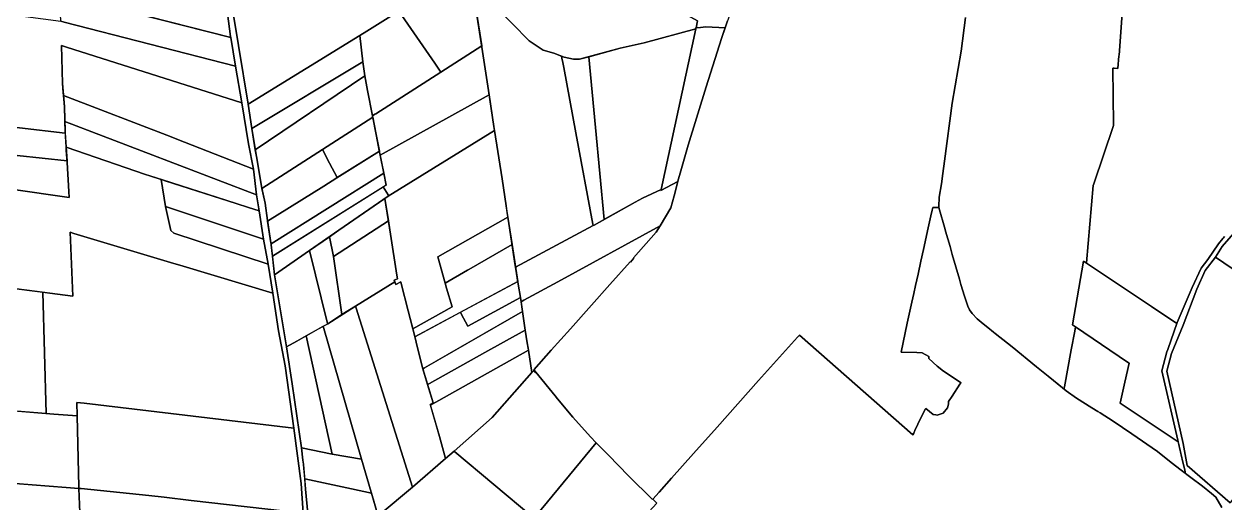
# Model space of a CAD drawing. Header units: metres. Extents: x 3 to 1005126, y 39 to 4383651.
# Drawn here: x 490022 to 491045, y 4368073 to 4368481 of the extents above; entities that cross this region are included whole.
import ezdxf

# ---------------------------------------------------------------- set-up
doc = ezdxf.new("R2010")
doc.units = ezdxf.units.M
doc.header["$MEASUREMENT"] = 0
doc.layers.add('TM_Llucmajor', color=7, linetype='Continuous')

msp = doc.modelspace()

# ---------------------------------------------------------------- linework, layer by layer
at = {"layer": 'TM_Llucmajor', "linetype": 'Continuous', "flags": 128}
for points in [[(490966.8, 4368604.7), (490955.9, 4368454.7), (490955.8, 4368454), (490954.9, 4368443.2), (490951.7, 4368443.5), (490950.7, 4368443.5), (490951.2, 4368395.8), (490951.2, 4368394.8), (490934.4, 4368345.1), (490933.8, 4368343.5), (490928.1, 4368277.6), (490928.1, 4368277.5), (490925.6, 4368279.1), (490916.1, 4368224.8), (490918.8, 4368223), (490918.2, 4368219.5), (490915.1, 4368203.4), (490909.3, 4368172), (490909.3, 4368172), (490909.1, 4368170.7), (490909, 4368169.9), (490895.5, 4368181), (490885.5, 4368189.1), (490864.7, 4368206), (490860.7, 4368209.1), (490850.2, 4368217.4), (490848.8, 4368218.6), (490844, 4368222.5), (490840, 4368225.7), (490834.9, 4368229.9), (490830.6, 4368234.6), (490828.3, 4368237.6), (490826.8, 4368240.8), (490824.1, 4368249.2), (490821, 4368259.2), (490819.7, 4368263.7), (490816.6, 4368274.3), (490813.6, 4368284.7), (490811.7, 4368291.5), (490807.9, 4368304.6), (490807.5, 4368306.1), (490802.1, 4368324.8), (490802.2, 4368327.4), (490802.3, 4368331.9), (490802.5, 4368333.6), (490804.3, 4368345), (490805.6, 4368353.9), (490807, 4368364.3), (490813.6, 4368413.8), (490821.3, 4368458.1), (490825, 4368486.9)], [(491046, 4368300.2), (491044.9, 4368299), (491044.4, 4368298.3), (491040.8, 4368294), (491031.8, 4368280.6), (491025.9, 4368273.1), (491018.4, 4368256.7), (491005.6, 4368226.7), (491005.6, 4368226.7), (491005.3, 4368225.9), (490983.7, 4368240.4), (490966.5, 4368251.8), (490928.1, 4368277.5), (490928.1, 4368277.6), (490933.8, 4368343.5), (490934.4, 4368345.1), (490951.2, 4368394.8), (490951.2, 4368395.8), (490950.7, 4368443.5), (490951.7, 4368443.5), (490954.9, 4368443.2), (490955.8, 4368454), (490955.9, 4368454.7), (490966.8, 4368604.7)], [(490196.4, 4368513.1), (490212.9, 4368412.9), (490216.1, 4368392.1), (490219.9, 4368368.2), (490224.5, 4368341.3), (490227.3, 4368328.6), (490229.3, 4368313.9), (490232.6, 4368292.9), (490235.3, 4368267.4), (490245.5, 4368206), (490250.5, 4368174.6), (490258.4, 4368119.9), (490259.6, 4368109.4), (490260, 4368106.1), (490260, 4368105.9), (490261.8, 4368084.7), (490263.9, 4368064)], [(490259.8, 4368064.3), (490258.2, 4368089.7), (490251.8, 4368136.6), (490244.5, 4368189.8), (490238.7, 4368219.7), (490234, 4368251.7), (490229.8, 4368276.6), (490226, 4368297.9), (490222.2, 4368322), (490219.9, 4368335.7), (490217.5, 4368357.5), (490213.1, 4368379.1), (490207.4, 4368414), (490202.2, 4368445.4), (490198, 4368469.8), (490197.8, 4368470.6), (490193.9, 4368501.1)], [(490825, 4368486.9), (490821.3, 4368458.1), (490813.6, 4368413.8), (490807, 4368364.3), (490805.6, 4368353.9), (490804.3, 4368345), (490802.5, 4368333.6), (490802.3, 4368331.9), (490802.2, 4368327.4), (490802.1, 4368324.8), (490799.9, 4368324.9), (490799.4, 4368324.9), (490797, 4368324.8), (490796.4, 4368322.6), (490795.4, 4368317.8), (490793.1, 4368307.5), (490789, 4368288.9), (490786.8, 4368279), (490784.4, 4368268.1), (490782.3, 4368258.3), (490780.8, 4368251.5), (490779.1, 4368244.1), (490775.2, 4368226.2), (490769.9, 4368201.6), (490783.4, 4368201.2), (490788, 4368200.9), (490793.5, 4368197.7), (490793.7, 4368196.1), (490800.8, 4368189.6), (490806, 4368185.4), (490821.1, 4368175.5), (490820.9, 4368175.3), (490820.2, 4368174.3), (490813.4, 4368164), (490810.5, 4368159.6), (490810.5, 4368157.2), (490809.6, 4368154.1), (490805.8, 4368149.5), (490800.8, 4368147.8), (490799.6, 4368148), (490799.5, 4368148), (490797.2, 4368148.3), (490791, 4368153.5), (490790.8, 4368153.1), (490786.9, 4368145.6), (490781.8, 4368134.8), (490780.7, 4368132.4), (490780.1, 4368131.1), (490683.2, 4368216), (490683.2, 4368216), (490681.7, 4368214.4), (490648.2, 4368177.3), (490612.9, 4368137.7), (490592.7, 4368115), (490574, 4368094), (490563.5, 4368082.3), (490558, 4368076.3), (490557.8, 4368076), (490537.5, 4368096.2), (490520.4, 4368113.6), (490509.8, 4368124.3), (490504.9, 4368129.3), (490489.9, 4368146), (490476.9, 4368161.6), (490474.7, 4368164.3), (490458.2, 4368184.6), (490456.7, 4368186.5), (490471.5, 4368203.1), (490487.9, 4368221.5), (490505.8, 4368241.6), (490521.5, 4368259.3), (490538.8, 4368278.5), (490539.1, 4368278.2), (490542, 4368281.7), (490541.7, 4368282), (490561.1, 4368303.9), (490564.3, 4368309.3), (490573.4, 4368324.5), (490576.2, 4368334.9), (490579.6, 4368347.2), (490582, 4368356.1), (490588.3, 4368377.9), (490603.6, 4368427.8), (490616.8, 4368468.9), (490621.7, 4368483.9)], [(489960.8, 4368347.6), (490060, 4368333.4), (490060, 4368333.4), (490059.8, 4368338.5), (490058.4, 4368363.2), (490057.7, 4368373.6), (490057.5, 4368376.2), (490125.3, 4368352.9), (490128.9, 4368351.9), (490138.7, 4368348.7), (490142.3, 4368325.6), (490142.8, 4368323), (490146.8, 4368305.2), (490149.5, 4368303), (490229.8, 4368276.6), (490234, 4368251.7), (490157.4, 4368274.8), (490146.7, 4368278), (490064.2, 4368302.8), (490061.1, 4368303.8), (490063.2, 4368249.2), (490043.6, 4368251.8), (489995.4, 4368258.2)], [(490561.6, 4368072.7), (490559.7, 4368074.5), (490558, 4368076.3), (490563.5, 4368082.3), (490574, 4368094), (490592.7, 4368115), (490612.9, 4368137.7), (490648.2, 4368177.3), (490681.7, 4368214.4), (490683.2, 4368216), (490780.1, 4368131.1), (490780.7, 4368132.4), (490781.8, 4368134.8), (490786.9, 4368145.6), (490790.8, 4368153.1), (490791, 4368153.5), (490797.2, 4368148.3), (490799.5, 4368148), (490799.6, 4368148), (490800.8, 4368147.8), (490805.8, 4368149.5), (490809.6, 4368154.1), (490810.5, 4368157.2), (490810.5, 4368159.6), (490813.4, 4368164), (490820.2, 4368174.3), (490820.9, 4368175.3), (490821.1, 4368175.5), (490806, 4368185.4), (490800.8, 4368189.6), (490793.7, 4368196.1), (490793.5, 4368197.7), (490788, 4368200.9), (490783.4, 4368201.2), (490769.9, 4368201.6), (490775.2, 4368226.2), (490779.1, 4368244.1), (490780.8, 4368251.5), (490782.3, 4368258.3), (490784.4, 4368268.1), (490786.8, 4368279), (490789, 4368288.9), (490793.1, 4368307.5), (490795.4, 4368317.8), (490796.4, 4368322.6), (490797, 4368324.8), (490799.4, 4368324.9), (490799.9, 4368324.9), (490802.1, 4368324.8), (490807.5, 4368306.1), (490807.9, 4368304.6), (490811.7, 4368291.5), (490813.6, 4368284.7), (490816.6, 4368274.3), (490819.7, 4368263.7), (490821, 4368259.2), (490824.1, 4368249.2), (490826.8, 4368240.8), (490828.3, 4368237.6), (490830.6, 4368234.6), (490834.9, 4368229.9), (490840, 4368225.7), (490844, 4368222.5), (490848.8, 4368218.6), (490850.2, 4368217.4), (490860.7, 4368209.1), (490864.7, 4368206), (490885.5, 4368189.1), (490895.5, 4368181), (490910.7, 4368168.6), (490919.7, 4368162.2), (490932.6, 4368154.1), (490937.9, 4368150.8), (490939.7, 4368149.7), (490951, 4368142.7), (490966.7, 4368132), (490988.6, 4368116.7), (491000.4, 4368107.5), (491008.9, 4368100.9), (491017.2, 4368094.6), (491027.2, 4368087.2), (491034.8, 4368081), (491038.4, 4368078), (491043.6, 4368069)], [(491073, 4368324.7), (491044, 4368291.6), (491038.3, 4368282.4), (491029.4, 4368271), (491022.2, 4368255.2), (491010.6, 4368224.6), (491006.6, 4368214.8), (491000.7, 4368200.3), (490996.6, 4368185.4), (491010.6, 4368123.7), (491014, 4368104.8), (491050.8, 4368073.2)], [(491043.6, 4368069), (491038.4, 4368078), (491034.8, 4368081), (491027.2, 4368087.2), (491017.2, 4368094.6), (491012.5, 4368098.2), (491012.3, 4368099.2), (491011.9, 4368101.1), (491010.4, 4368107.7), (491006, 4368126.5), (490992.5, 4368185.5), (490996.8, 4368201.8), (490997.6, 4368203.9), (491005.6, 4368226.7), (491018.4, 4368256.7), (491025.9, 4368273.1), (491031.8, 4368280.6), (491040.8, 4368294), (491044.4, 4368298.3), (491044.9, 4368299), (491046, 4368300.2)], [(489884.2, 4368069.5), (489884.7, 4368074.9), (489885.1, 4368078.6), (489885.2, 4368080.2), (489885.4, 4368081.7), (489885.7, 4368083.6), (489886.2, 4368087.6), (489886.6, 4368091), (489887.2, 4368095.2), (489887.6, 4368099.5), (489887.6, 4368099.5), (490068.4, 4368085.4), (490071.8, 4368003.6)]]:
    msp.add_lwpolyline(points, dxfattribs=at)
for points in [[(490341.3, 4368492.1), (490311.7, 4368473.7), (490212.9, 4368412.9), (490196.4, 4368513.1), (490194.5, 4368524.5), (490196.4, 4368525.8), (490197.8, 4368526.7), (490200, 4368528.3), (490276.2, 4368581.5), (490279.5, 4368576.9), (490341.3, 4368492.1)], [(490404.1, 4368514.9), (490412.1, 4368462.7), (490377.3, 4368440.1), (490372.2, 4368447.9), (490341.3, 4368492.1), (490303.1, 4368544.6), (490303.7, 4368545), (490307, 4368547.5), (490341.6, 4368572.7), (490356.9, 4368557.9), (490403.5, 4368515.3), (490404.1, 4368514.9)], [(490595, 4368477.9), (490595, 4368478.1), (490596.3, 4368484), (490514.6, 4368529.1), (490517.4, 4368531.4), (490555.2, 4368564.1), (490634.8, 4368525.3), (490635.3, 4368525.1), (490622, 4368484.6), (490621.7, 4368483.9), (490619.8, 4368478.1), (490603.3, 4368478.9), (490598.7, 4368478.3), (490595, 4368477.9)], [(490594.7, 4368477.2), (490550.7, 4368465.3), (490530.4, 4368460.6), (490495.7, 4368451.3), (490490.4, 4368451.2), (490482.6, 4368453.1), (490473.7, 4368456.3), (490464.7, 4368459.1), (490452.7, 4368466.9), (490452, 4368467.4), (490412, 4368508.7), (490412, 4368513), (490455.8, 4368547.2), (490456.2, 4368547.6), (490461.9, 4368553.1), (490463.9, 4368555.1), (490465.2, 4368556.3), (490466.6, 4368555.6), (490596.3, 4368484), (490595, 4368478.1), (490595, 4368477.9), (490594.8, 4368477.9), (490594.7, 4368477.2)], [(490128.7, 4368489.3), (490130, 4368503.8), (490130.2, 4368509.4), (490130.5, 4368516.1), (490193.8, 4368501.8), (490193.9, 4368501.1), (490197.8, 4368470.6), (490198, 4368469.8), (490128.6, 4368487.5), (490128.7, 4368489.3)], [(490481.1, 4368449.9), (490482.1, 4368444.1), (490492.5, 4368388.5), (490507, 4368310.6), (490507.2, 4368309.5), (490441, 4368274.1), (490440.8, 4368275.5), (490433, 4368326.2), (490429.5, 4368349.3), (490423.1, 4368390.4), (490422.6, 4368393.9), (490417.9, 4368424.6), (490412.2, 4368461.4), (490404.4, 4368512.9), (490404.1, 4368514.9), (490412, 4368508.7), (490452, 4368467.4), (490452.7, 4368466.9), (490464.7, 4368459.1), (490473.7, 4368456.3), (490480.3, 4368453.9), (490480.9, 4368450.6), (490481.1, 4368449.9)], [(490053, 4368483.6), (490055.8, 4368482.9), (490202.2, 4368445.4), (490207.4, 4368414), (490058, 4368461.4), (490053.6, 4368462.9), (490054.4, 4368430.5), (490056.1, 4368410.8), (490056.1, 4368410.6), (490056.6, 4368389.8), (490056.7, 4368388.3), (489978.6, 4368397.3), (489887.6, 4368409.3), (489887.4, 4368427), (489887.4, 4368427.2), (489887.4, 4368432.6), (489887.6, 4368447), (489887, 4368502.1), (489887, 4368505.8), (490053, 4368483.6)], [(490202.2, 4368445.4), (490055.8, 4368482.9), (490053, 4368483.6), (490051.8, 4368507), (490054.5, 4368506.3), (490198, 4368469.8), (490202.2, 4368445.4)], [(490321.9, 4368404.8), (490321, 4368404.3), (490319, 4368403), (490314.8, 4368424.6), (490312.4, 4368437), (490310.7, 4368448.9), (490308.1, 4368471.5), (490311.7, 4368473.7), (490341.3, 4368492.1), (490372.2, 4368447.9), (490377.3, 4368440.1), (490321.9, 4368404.8)], [(490565.2, 4368340.3), (490549.2, 4368332.7), (490543.1, 4368329.3), (490517.6, 4368315.2), (490516.7, 4368314.7), (490509.3, 4368392.9), (490503.6, 4368453.4), (490504.7, 4368453.7), (490530.4, 4368460.6), (490550.7, 4368465.3), (490594.7, 4368477.2), (490565.2, 4368340.3)], [(490565.2, 4368340.3), (490594.7, 4368477.2), (490594.8, 4368477.9), (490595, 4368477.9), (490598.7, 4368478.3), (490603.3, 4368478.9), (490619.8, 4368478.1), (490616.8, 4368468.9), (490603.6, 4368427.8), (490588.3, 4368377.9), (490582, 4368356.1), (490579.6, 4368347.2), (490579.5, 4368346.9), (490565, 4368339.4), (490565.2, 4368340.3)], [(490310.7, 4368448.9), (490216.1, 4368392.1), (490212.9, 4368412.9), (490308.1, 4368471.5), (490310.7, 4368448.9)], [(490217.5, 4368357.5), (490152, 4368383.1), (490147.2, 4368385), (490055.3, 4368420.3), (490055.1, 4368422.7), (490054.4, 4368430.5), (490053.6, 4368462.9), (490058, 4368461.4), (490207.4, 4368414), (490213.1, 4368379.1), (490217.5, 4368357.5)], [(490417.9, 4368424.6), (490418.5, 4368420.9), (490325.5, 4368369.4), (490324.9, 4368372.1), (490322, 4368387.2), (490319, 4368403), (490321, 4368404.3), (490321.9, 4368404.8), (490377.3, 4368440.1), (490412.1, 4368462.7), (490412.2, 4368461.4), (490417.9, 4368424.6)], [(490312.4, 4368437), (490218.9, 4368374), (490216.1, 4368392.1), (490310.7, 4368448.9), (490312.4, 4368437)], [(490516.7, 4368314.7), (490508, 4368309.9), (490507.2, 4368309.5), (490507, 4368310.6), (490492.5, 4368388.5), (490482.1, 4368444.1), (490481.1, 4368449.9), (490480.9, 4368450.6), (490480.3, 4368453.9), (490482.6, 4368453.1), (490490.4, 4368451.2), (490495.7, 4368451.3), (490503.6, 4368453.4), (490509.3, 4368392.9), (490516.7, 4368314.7)], [(490319, 4368403), (490319.2, 4368401.9), (490276.4, 4368374.4), (490224.5, 4368341.1), (490224.5, 4368341.3), (490219.9, 4368368.2), (490218.9, 4368374), (490312.4, 4368437), (490314.8, 4368424.6), (490319, 4368403)], [(490219.9, 4368335.7), (490056.4, 4368398.2), (490056.4, 4368399.6), (490056.1, 4368410.6), (490055.3, 4368420.3), (490147.2, 4368385), (490152, 4368383.1), (490217.5, 4368357.5), (490219.9, 4368335.7)], [(490418.5, 4368420.9), (490422.6, 4368393.9), (490423.1, 4368390.4), (490332.4, 4368334.5), (490332.3, 4368335.5), (490328.1, 4368342.4), (490330.5, 4368343.9), (490328.6, 4368354.1), (490325.5, 4368369.4), (490418.5, 4368420.9)], [(490056.7, 4368388.3), (490058.3, 4368364.7), (489887.4, 4368382.9), (489887.6, 4368406), (489887.6, 4368406.1), (489887.6, 4368409.3), (489978.6, 4368397.3), (490056.7, 4368388.3)], [(490222.2, 4368322), (490213.2, 4368324.9), (490202.7, 4368328.2), (490139.8, 4368348.3), (490128.9, 4368351.9), (490125.3, 4368352.9), (490057.5, 4368376.2), (490056.6, 4368389.8), (490056.4, 4368398.2), (490219.9, 4368335.7), (490222.2, 4368322)], [(490322, 4368387.2), (490324.8, 4368372.9), (490288.7, 4368350.3), (490282.4, 4368362.7), (490276.4, 4368374.4), (490319.2, 4368401.9), (490322, 4368387.2)], [(490433.7, 4368321.3), (490434.5, 4368316.5), (490374.6, 4368282.7), (490380.9, 4368260.3), (490382.1, 4368256.2), (490386.8, 4368240.1), (490353.3, 4368221.4), (490349.4, 4368236.8), (490343.4, 4368260.1), (490343, 4368261.6), (490338.9, 4368259.1), (490337.4, 4368262.9), (490340.2, 4368264), (490339.7, 4368267.1), (490334.3, 4368302.2), (490329.6, 4368332.6), (490332.4, 4368334.5), (490423.1, 4368390.4), (490429.5, 4368349.3), (490433, 4368326.2), (490433.7, 4368321.3)], [(491170.9, 4368367.8), (491136, 4368333.2), (491065.8, 4368263.7), (491038.3, 4368282.4), (491044, 4368291.6), (491073, 4368324.7), (491110.2, 4368364.2), (491132.5, 4368389.2), (491170.9, 4368367.8)], [(489887.4, 4368379.1), (489887.4, 4368382.9), (490058.3, 4368364.7), (490058.4, 4368363.2), (490059.8, 4368338.5), (490060, 4368333.4), (489960.8, 4368347.6), (489956.8, 4368348), (489953.1, 4368348.3), (489949.2, 4368348.7), (489944.5, 4368349.2), (489887.5, 4368355.3), (489887, 4368355.4), (489887.4, 4368378.9), (489887.4, 4368379.1)], [(490282.4, 4368362.7), (490288.7, 4368350.3), (490288.6, 4368350.2), (490277.3, 4368343.1), (490229.4, 4368313.1), (490229.3, 4368313.9), (490227.3, 4368328.6), (490224.5, 4368341.1), (490276.4, 4368374.4), (490282.4, 4368362.7)], [(490277.3, 4368343.1), (490288.6, 4368350.2), (490324.8, 4368372.9), (490324.9, 4368372.1), (490328.6, 4368354.1), (490232.4, 4368293.9), (490232.3, 4368294.6), (490229.4, 4368313.1), (490277.3, 4368343.1)], [(490330.5, 4368343.9), (490233.6, 4368283.3), (490232.6, 4368292.9), (490232.4, 4368293.9), (490328.6, 4368354.1), (490330.5, 4368343.9)], [(490226, 4368297.9), (490142.3, 4368325.6), (490138.7, 4368348.7), (490139.8, 4368348.3), (490142.1, 4368347.6), (490202.7, 4368328.2), (490213.2, 4368324.9), (490222.2, 4368322), (490226, 4368297.9)], [(490579.5, 4368346.9), (490576.2, 4368334.9), (490573.4, 4368324.5), (490564.3, 4368309.3), (490477.1, 4368261.5), (490448.2, 4368245.8), (490445.7, 4368244.4), (490445.1, 4368248.1), (490443.2, 4368259.5), (490441, 4368274.1), (490507.2, 4368309.5), (490508, 4368309.9), (490543.1, 4368329.3), (490549.2, 4368332.7), (490565.2, 4368340.3), (490565, 4368339.4), (490579.5, 4368346.9)], [(490332.4, 4368334.5), (490290.2, 4368305.4), (490265.3, 4368288.2), (490235.3, 4368267.4), (490233.6, 4368283.3), (490328.1, 4368342.4), (490332.3, 4368335.5), (490332.4, 4368334.5)], [(490229.8, 4368276.6), (490149.5, 4368303), (490146.8, 4368305.2), (490142.3, 4368325.6), (490226, 4368297.9), (490229.8, 4368276.6)], [(490285.6, 4368283.1), (490282.3, 4368299.9), (490290.2, 4368305.4), (490329.6, 4368332.6), (490332.5, 4368313.5), (490285.6, 4368283.1)], [(490334.3, 4368302.2), (490339.7, 4368267.1), (490340.2, 4368264), (490337.4, 4368262.9), (490337.9, 4368261.6), (490304.5, 4368240.7), (490292.9, 4368233.5), (490285.6, 4368283.1), (490332.5, 4368313.5), (490334.3, 4368302.2)], [(490434.5, 4368316.5), (490438.1, 4368293.2), (490401.2, 4368272.1), (490399.9, 4368271.4), (490380.9, 4368260.3), (490374.6, 4368282.7), (490434.5, 4368316.5)], [(490238.7, 4368219.7), (490244.5, 4368189.8), (490251.8, 4368136.6), (490072.8, 4368158), (490066.8, 4368158.7), (490067, 4368147.2), (490047, 4368148.8), (490040.4, 4368149.3), (490037.7, 4368252.6), (490043.6, 4368251.8), (490063.2, 4368249.2), (490061.1, 4368303.8), (490064.2, 4368302.8), (490146.7, 4368278), (490157.4, 4368274.8), (490234, 4368251.7), (490238.7, 4368219.7)], [(490458.2, 4368184.6), (490457.7, 4368184.1), (490456.4, 4368185.7), (490455, 4368184.1), (490452, 4368203.3), (490451.7, 4368204.8), (490451, 4368209.5), (490449.3, 4368220.2), (490446.8, 4368236.2), (490445.7, 4368244.4), (490448.2, 4368245.8), (490477.1, 4368261.5), (490564.3, 4368309.3), (490561.1, 4368303.9), (490541.7, 4368282), (490542, 4368281.7), (490539.1, 4368278.2), (490538.8, 4368278.5), (490521.5, 4368259.3), (490505.8, 4368241.6), (490487.9, 4368221.5), (490471.5, 4368203.1), (490456.7, 4368186.5), (490458.2, 4368184.6)], [(490292.9, 4368233.5), (490280.7, 4368225.8), (490280.4, 4368227.1), (490265.3, 4368288.2), (490282.3, 4368299.9), (490285.6, 4368283.1), (490292.9, 4368233.5)], [(490382.1, 4368256.2), (490380.9, 4368260.3), (490399.9, 4368271.4), (490401.2, 4368272.1), (490438.1, 4368293.2), (490442.9, 4368261.7), (490355, 4368214.7), (490354.1, 4368218.3), (490353.3, 4368221.4), (490386.8, 4368240.1), (490382.1, 4368256.2)], [(490245.5, 4368206), (490235.3, 4368267.4), (490265.3, 4368288.2), (490280.4, 4368227.1), (490280.7, 4368225.8), (490262.4, 4368215.3), (490254.3, 4368210.9), (490245.5, 4368206)], [(491050.8, 4368073.2), (491014, 4368104.8), (491010.6, 4368123.7), (490996.6, 4368185.4), (491000.7, 4368200.3), (491006.6, 4368214.8), (491010.6, 4368224.6), (491022.2, 4368255.2), (491029.4, 4368271), (491038.3, 4368282.4), (491065.8, 4368263.7), (491081.6, 4368252.7), (491097.8, 4368241.7), (491124.2, 4368224.1), (491149.1, 4368207.5), (491129, 4368187.6), (491103.7, 4368163.3), (491084.3, 4368121.5), (491050.8, 4368073.2)], [(490966.5, 4368251.8), (490983.7, 4368240.4), (491005.3, 4368225.9), (490997.6, 4368203.9), (490996.8, 4368201.8), (490992.5, 4368185.5), (491006, 4368126.5), (491006.3, 4368125.2), (490956.9, 4368158.1), (490960.9, 4368175.9), (490964.5, 4368192.1), (490963.2, 4368193), (490918.8, 4368223), (490916.1, 4368224.8), (490925.6, 4368279.1), (490928.1, 4368277.5), (490966.5, 4368251.8)], [(490338.9, 4368259.1), (490343, 4368261.6), (490343.4, 4368260.1), (490349.4, 4368236.8), (490354.1, 4368218.3), (490355, 4368214.7), (490355.5, 4368212.7), (490356.8, 4368207.5), (490361.9, 4368187.3), (490370.7, 4368158.2), (490369.8, 4368157.7), (490368.2, 4368156.8), (490376, 4368129.6), (490381.3, 4368111), (490353.1, 4368086.5), (490304.9, 4368239), (490304.5, 4368240.7), (490337.9, 4368261.6), (490338.9, 4368259.1)], [(490443.2, 4368259.5), (490445.1, 4368248.1), (490400.3, 4368223.6), (490394.6, 4368234.2), (490394, 4368235.6), (490442.9, 4368261.7), (490443.2, 4368259.5)], [(490008.5, 4368256.5), (490037.7, 4368252.6), (490040.4, 4368149.3), (490012, 4368151.6), (490008.5, 4368256.5)], [(490394.6, 4368234.2), (490400.3, 4368223.6), (490445.1, 4368248.1), (490446.8, 4368236.2), (490361.9, 4368187.3), (490356.8, 4368207.5), (490355.5, 4368212.7), (490355, 4368214.7), (490394, 4368235.6), (490394.6, 4368234.2)], [(490280.7, 4368225.8), (490304.5, 4368240.7), (490304.9, 4368239), (490353.1, 4368086.5), (490325.6, 4368063.3), (490323.9, 4368061.8), (490317.8, 4368082.2), (490309.7, 4368110.2), (490276.8, 4368223.6), (490280.7, 4368225.8)], [(490363.3, 4368188.2), (490446.8, 4368236.2), (490449.3, 4368220.2), (490414.9, 4368201.1), (490367.6, 4368174.7), (490366, 4368173.9), (490361.9, 4368187.3), (490363.3, 4368188.2)], [(490309.7, 4368110.2), (490284.4, 4368114.7), (490262.4, 4368215.3), (490276.8, 4368223.6), (490309.7, 4368110.2)], [(491012.3, 4368099.2), (491012.5, 4368098.2), (491008.9, 4368100.9), (491000.4, 4368107.5), (490988.6, 4368116.7), (490966.7, 4368132), (490951, 4368142.7), (490939.7, 4368149.7), (490937.9, 4368150.8), (490932.6, 4368154.1), (490919.7, 4368162.2), (490910.7, 4368168.6), (490909, 4368169.9), (490909.1, 4368170.7), (490909.3, 4368172), (490915.1, 4368203.4), (490918.2, 4368219.5), (490918.8, 4368223), (490963.2, 4368193), (490964.5, 4368192.1), (490960.9, 4368175.9), (490956.9, 4368158.1), (491006.3, 4368125.2), (491010.4, 4368107.7), (491011.9, 4368101.1), (491012.3, 4368099.2)], [(490258.4, 4368119.9), (490250.5, 4368174.6), (490245.5, 4368206), (490254.3, 4368210.9), (490262.4, 4368215.3), (490284.4, 4368114.7), (490258.4, 4368119.9)], [(490451.7, 4368204.8), (490452, 4368203.3), (490368.4, 4368156.2), (490368.2, 4368156.8), (490369.8, 4368157.7), (490370.7, 4368158.2), (490366, 4368173.9), (490367.6, 4368174.7), (490414.9, 4368201.1), (490449.3, 4368220.2), (490451, 4368209.5), (490451.7, 4368204.8)], [(490455, 4368184.1), (490421.1, 4368145.7), (490388.5, 4368117.2), (490381.3, 4368111), (490376, 4368129.6), (490368.4, 4368156.2), (490452, 4368203.3), (490455, 4368184.1)], [(490509.8, 4368124.3), (490458.9, 4368062.7), (490458, 4368063.5), (490455.8, 4368061), (490389.3, 4368116.5), (490388.5, 4368117.2), (490421.1, 4368145.7), (490455, 4368184.1), (490456.4, 4368185.7), (490457.7, 4368184.1), (490458.2, 4368184.6), (490474.7, 4368164.3), (490476.9, 4368161.6), (490489.9, 4368146), (490504.9, 4368129.3), (490509.8, 4368124.3)], [(490068.4, 4368085.4), (489886.8, 4368099.5), (489888.6, 4368138.5), (489888.6, 4368138.7), (489888.6, 4368140.5), (489903.8, 4368139.9), (489906, 4368139.8), (489921.9, 4368138.3), (489950.1, 4368135.7), (489968, 4368134), (489970, 4368154.9), (489972.3, 4368154.7), (489995.7, 4368152.9), (490047, 4368148.8), (490067, 4368147.2), (490068.3, 4368086.6), (490068.4, 4368085.4)], [(490070.4, 4368085.3), (490068.4, 4368085.4), (490068.3, 4368086.6), (490067, 4368147.2), (490066.8, 4368158.7), (490072.8, 4368158), (490251.8, 4368136.6), (490258.2, 4368089.7), (490259.8, 4368064.3), (490164.3, 4368075.2), (490141.2, 4368077.8), (490128.1, 4368079.3), (490070.4, 4368085.3)], [(490317.8, 4368082.2), (490318, 4368081.4), (490301.1, 4368085), (490261.1, 4368093.4), (490260, 4368105.9), (490260, 4368106.1), (490259.6, 4368109.4), (490258.4, 4368119.9), (490284.4, 4368114.7), (490309.7, 4368110.2), (490317.8, 4368082.2)], [(490558, 4368076.3), (490559.7, 4368074.5), (490561.6, 4368072.7), (490511.9, 4368018.7), (490458.9, 4368062.7), (490509.8, 4368124.3), (490520.4, 4368113.6), (490537.5, 4368096.2), (490557.8, 4368076), (490558, 4368076.3)], [(490403.8, 4367999.2), (490358.6, 4368035.5), (490325, 4368062.7), (490325.6, 4368063.3), (490353.1, 4368086.5), (490381.3, 4368111), (490388.5, 4368117.2), (490389.3, 4368116.5), (490455.8, 4368061), (490455.2, 4368060.2), (490403.8, 4367999.2)], [(490323.9, 4368061.8), (490322.4, 4368057.3), (490321.7, 4368057.4), (490264.5, 4368064), (490263.9, 4368064.1), (490261.8, 4368084.7), (490261.1, 4368093.4), (490301.1, 4368085), (490318, 4368081.4), (490323.9, 4368061.8)], [(490074.1, 4368003.4), (490071.8, 4368003.6), (490068.4, 4368085.4), (490070.4, 4368085.3), (490128.1, 4368079.3), (490141.2, 4368077.8), (490164.3, 4368075.2), (490259.8, 4368064.3), (490256, 4368012.4), (490257.3, 4368003.7), (490258.1, 4367998.3), (490210.5, 4367998.7), (490074.1, 4368003.4)]]:
    msp.add_lwpolyline(points, close=True, dxfattribs=at)

doc.saveas('drawing.dxf')
